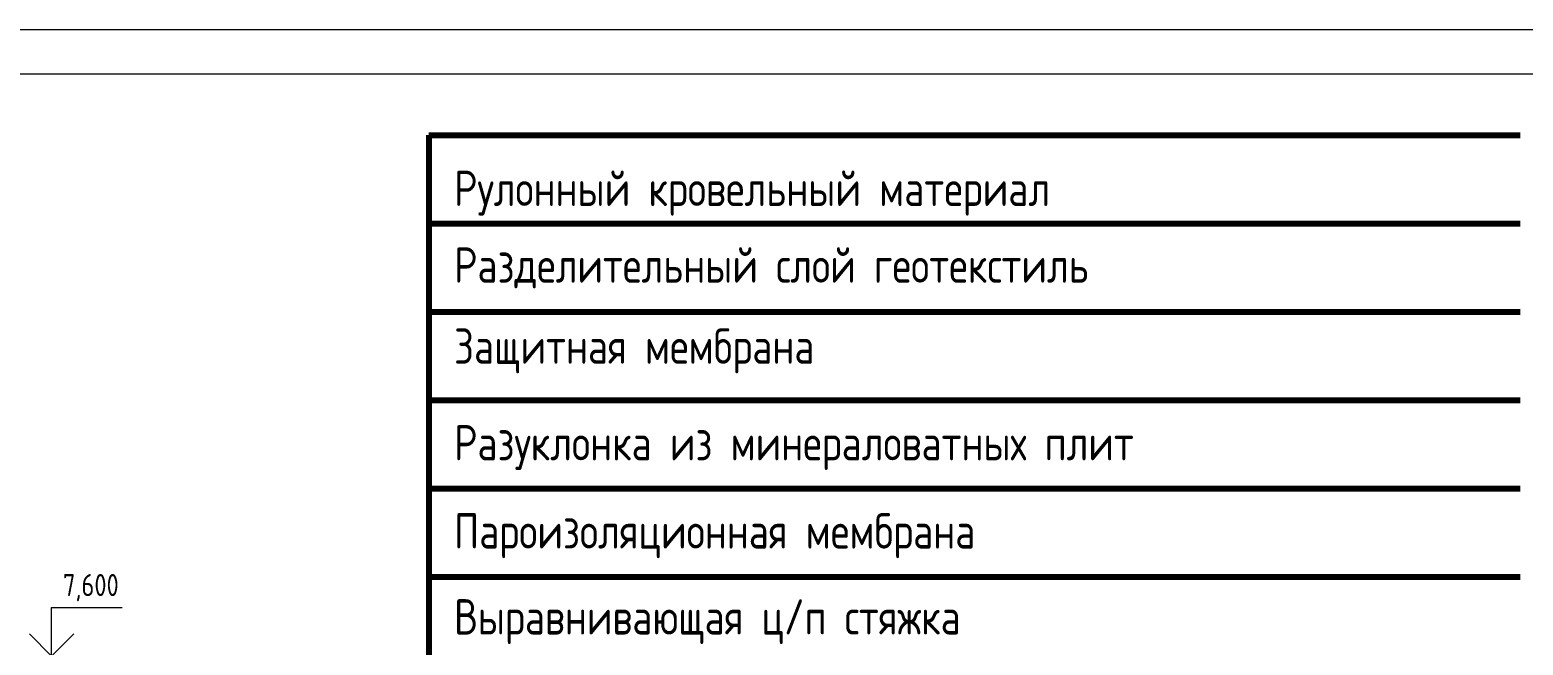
# Model space of a CAD drawing. Header units: feet. Extents: x -10410 to 374725, y -46422 to 88923.
# Drawn here: x 108918 to 125822, y 7724 to 14688 of the extents above; entities that cross this region are included whole.
import ezdxf
from ezdxf.enums import TextEntityAlignment as Align

# ---------------------------------------------------------------- set-up
doc = ezdxf.new("R2010")
doc.units = ezdxf.units.FT
doc.header["$MEASUREMENT"] = 0
for name, color, linetype, lineweight in [('82323000_Ном._пера__1', 7, 'Continuous', 20), ('Интерьер - Мебель_Ном._пера__1', 7, 'Continuous', 20), ('Маркер - Оси_Ном._пера__1', 7, 'Continuous', 20), ('Местность - Рельеф_Ном._пера__41', 7, 'Continuous', 80)]:
    doc.layers.add(name, color=color, linetype=linetype, lineweight=lineweight)
doc.layers.add('Интерьер - Мебель', color=7, linetype='Continuous')
doc.styles.add('СГЕНЕРИР_СТИЛЬ_2', font='CS_Gost2304.shx')

# ---------------------------------------------------------------- blocks, each defined once
blk = doc.blocks.new('Отметка высоты 18_3')
at = {"layer": 'Интерьер - Мебель_Ном._пера__1', "linetype": 'Continuous'}
for p, q in [((0, 0), (0, 550)), ((0, 550), (800, 550)), ((0, 0), (-250, 250)), ((0, 0), (250, 250)), ((0, 0), (-550, 0)), ((0, 0), (350, 0))]:
    blk.add_line(p, q, dxfattribs=at)
at = {"layer": 'Интерьер - Мебель_Ном._пера__1', "style": 'СГЕНЕРИР_СТИЛЬ_2'}
blk.add_attdef('ac_toplevel', text='', height=250, dxfattribs=at).set_placement((0, 603), align=Align.BOTTOM_LEFT)

msp = doc.modelspace()

# ---------------------------------------------------------------- linework, layer by layer
at = {"layer": '82323000_Ном._пера__1', "linetype": 'Continuous'}
for p, q in [((139836.22352, 14687.66269), (97892.67541, 14687.66269)), ((139336.22352, 14187.66269), (99892.67541, 14187.66269))]:
    msp.add_line(p, q, dxfattribs=at)
at = {"layer": 'Местность - Рельеф_Ном._пера__41', "linetype": 'Continuous'}
for p, q in [((113434.71098, 13495.90048), (113434.71098, 6300)), ((113434.71098, 13495.90048), (125788.80833, 13495.90048)), ((113434.71098, 12495.90048), (125788.80833, 12495.90048)), ((113434.71098, 11495.90048), (125788.80833, 11495.90048)), ((113434.71098, 11495.90048), (125788.80833, 11495.90048)), ((113434.71098, 10495.90048), (125788.80833, 10495.90048)), ((113434.71098, 10495.90048), (125788.80833, 10495.90048)), ((113434.71098, 9495.90048), (125788.80833, 9495.90048)), ((113434.71098, 8495.90048), (125788.80833, 8495.90048))]:
    msp.add_line(p, q, dxfattribs=at)

# ---------------------------------------------------------------- block references
at = {"layer": 'Интерьер - Мебель', "linetype": 'Continuous'}
ref = msp.add_blockref('Отметка высоты 18_3', (109164.44947, 7600), dxfattribs=dict(at, zscale=1000))
ref.add_attrib('ac_toplevel', ' 7,600', dxfattribs={"layer": 'Интерьер - Мебель_Ном._пера__1', "color": 7, "height": 250, "style": 'СГЕНЕРИР_СТИЛЬ_2'}).set_placement((109164.44947, 8203.45515), align=Align.BOTTOM_LEFT)

# ---------------------------------------------------------------- texts
at = {"layer": 'Маркер - Оси_Ном._пера__1', "linetype": 'Continuous', "char_height": 400, "attachment_point": 4, "style": 'СГЕНЕРИР_СТИЛЬ_2'}
for s, insert in [('\\A1;{\\FCS_Gost2304.shx;Рулонный кровельный материал}', (113719.60721, 12839.17201)), ('\\A1;{\\FCS_Gost2304.shx;Разделительный слой геотекстиль}', (113719.60721, 11993.47396)), ('\\A1;{\\FCS_Gost2304.shx;Защитная мембрана}', (113719.60721, 11054.09754)), ('\\A1;{\\FCS_Gost2304.shx;Разуклонка из минераловатных плит}', (113719.60721, 9960.01963)), ('\\A1;{\\FCS_Gost2304.shx;Пароизоляционная мембрана}', (113719.60721, 8961.91348)), ('\\A1;{\\FCS_Gost2304.shx;Выравнивающая ц/п стяжка}', (113719.60721, 7989.55277))]:
    msp.add_mtext(s, dxfattribs=dict(at, insert=insert))

doc.saveas('drawing.dxf')
